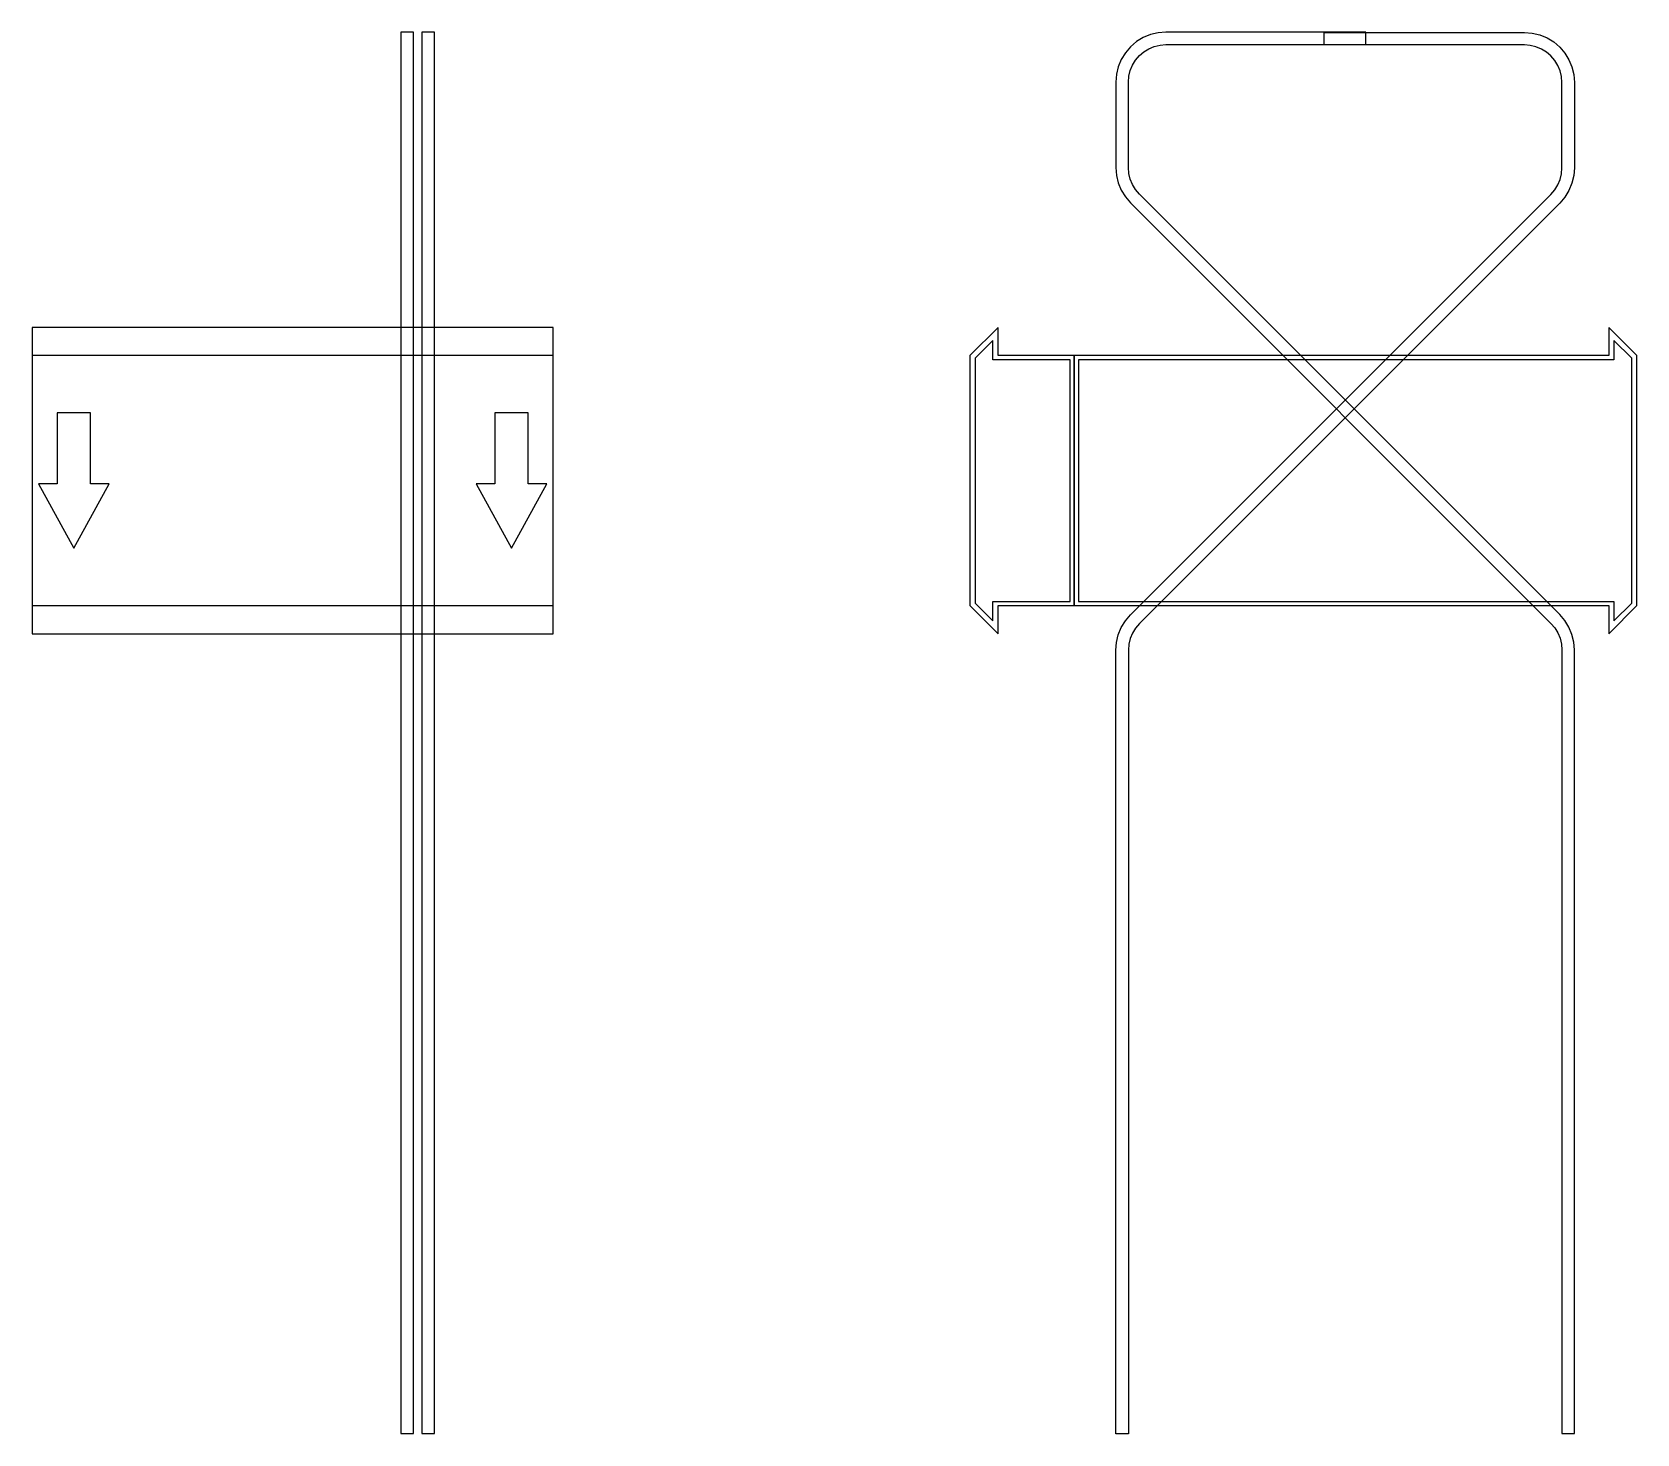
# Model space of a CAD drawing. Extents: x 0 to 770, y -457 to 215.
import ezdxf

# ---------------------------------------------------------------- set-up
doc = ezdxf.new("R2010")
doc.units = 0
doc.layers.add('Halfen', color=7, linetype='CONTINUOUS')

msp = doc.modelspace()

# ---------------------------------------------------------------- linework, layer by layer
at = {"layer": 'Halfen', "color": 7}
for points in [[(183, -457.177), (183, 215.147), (177, 215.147), (177, -457.177)], [(193, -457.177), (193, 215.147), (187, 215.147), (187, -457.177)], [(740, -457.177), (740, -81.213), (739.705, -77.459), (738.825, -73.797), (737.384, -70.317), (735.416, -67.106), (732.971, -64.243), (531.272, 137.456), (529.438, 139.604), (527.962, 142.012), (526.881, 144.621), (526.222, 147.368), (526, 150.184), (526, 191.147), (526.222, 193.963), (526.881, 196.71), (527.962, 199.319), (529.438, 201.728), (531.272, 203.875), (533.42, 205.71), (535.828, 207.186), (538.438, 208.266), (541.184, 208.926), (544, 209.147), (640, 209.147), (640, 215.147), (544, 215.147), (540.246, 214.852), (536.584, 213.973), (533.104, 212.532), (529.893, 210.564), (527.029, 208.118), (524.584, 205.254), (522.616, 202.043), (521.175, 198.564), (520.295, 194.902), (520, 191.147), (520, 150.184), (520.295, 146.429), (521.175, 142.767), (522.616, 139.288), (524.584, 136.077), (527.029, 133.213), (728.728, -68.485), (730.562, -70.633), (732.038, -73.041), (733.119, -75.651), (733.778, -78.397), (734, -81.213), (734, -457.177)], [(520, -457.324), (520, -81.361), (520.295, -77.606), (521.175, -73.944), (522.616, -70.465), (524.584, -67.254), (527.029, -64.39), (728.728, 137.308), (730.562, 139.456), (732.038, 141.865), (733.119, 144.474), (733.778, 147.221), (734, 150.036), (734, 191), (733.778, 193.816), (733.119, 196.562), (732.038, 199.172), (730.562, 201.58), (728.728, 203.728), (726.58, 205.562), (724.172, 207.038), (721.562, 208.119), (718.816, 208.778), (716, 209), (620, 209), (620, 215), (716, 215), (719.754, 214.705), (723.416, 213.825), (726.896, 212.384), (730.107, 210.416), (732.971, 207.971), (735.416, 205.107), (737.384, 201.896), (738.825, 198.416), (739.705, 194.754), (740, 191), (740, 150.036), (739.705, 146.282), (738.825, 142.62), (737.384, 139.141), (735.416, 135.929), (732.971, 133.066), (531.272, -68.633), (529.438, -70.78), (527.962, -73.189), (526.881, -75.798), (526.222, -78.545), (526, -81.361), (526, -457.324)], [(0, -73.5), (250, -73.5), (250, 73.5), (0, 73.5)], [(500, -60), (500, 60), (463.5, 60), (463.5, 73.5), (450, 60), (450, -60), (463.5, -73.5), (463.5, -60)], [(770, -60), (770, 60), (756.5, 73.5), (756.5, 60), (500, 60), (500, -60), (756.5, -60), (756.5, -73.5)], [(498, -58), (498, 58), (461, 58), (461, 67.25), (452.5, 58.75), (452.5, -58.75), (461, -67.25), (461, -58)], [(767.5, -58.75), (767.5, 58.75), (759, 67.25), (759, 58), (502, 58), (502, -58), (759, -58), (759, -67.25)], [(0, -60), (250, -60), (250, 60), (0, 60)], [(20, -32.5), (37, -1.5), (28, -1.5), (28, 32.5), (12, 32.5), (12, -1.5), (3, -1.5)], [(230, -32.5), (247, -1.5), (238, -1.5), (238, 32.5), (222, 32.5), (222, -1.5), (213, -1.5)]]:
    msp.add_lwpolyline(points, close=True, dxfattribs=at)

doc.saveas('drawing.dxf')
